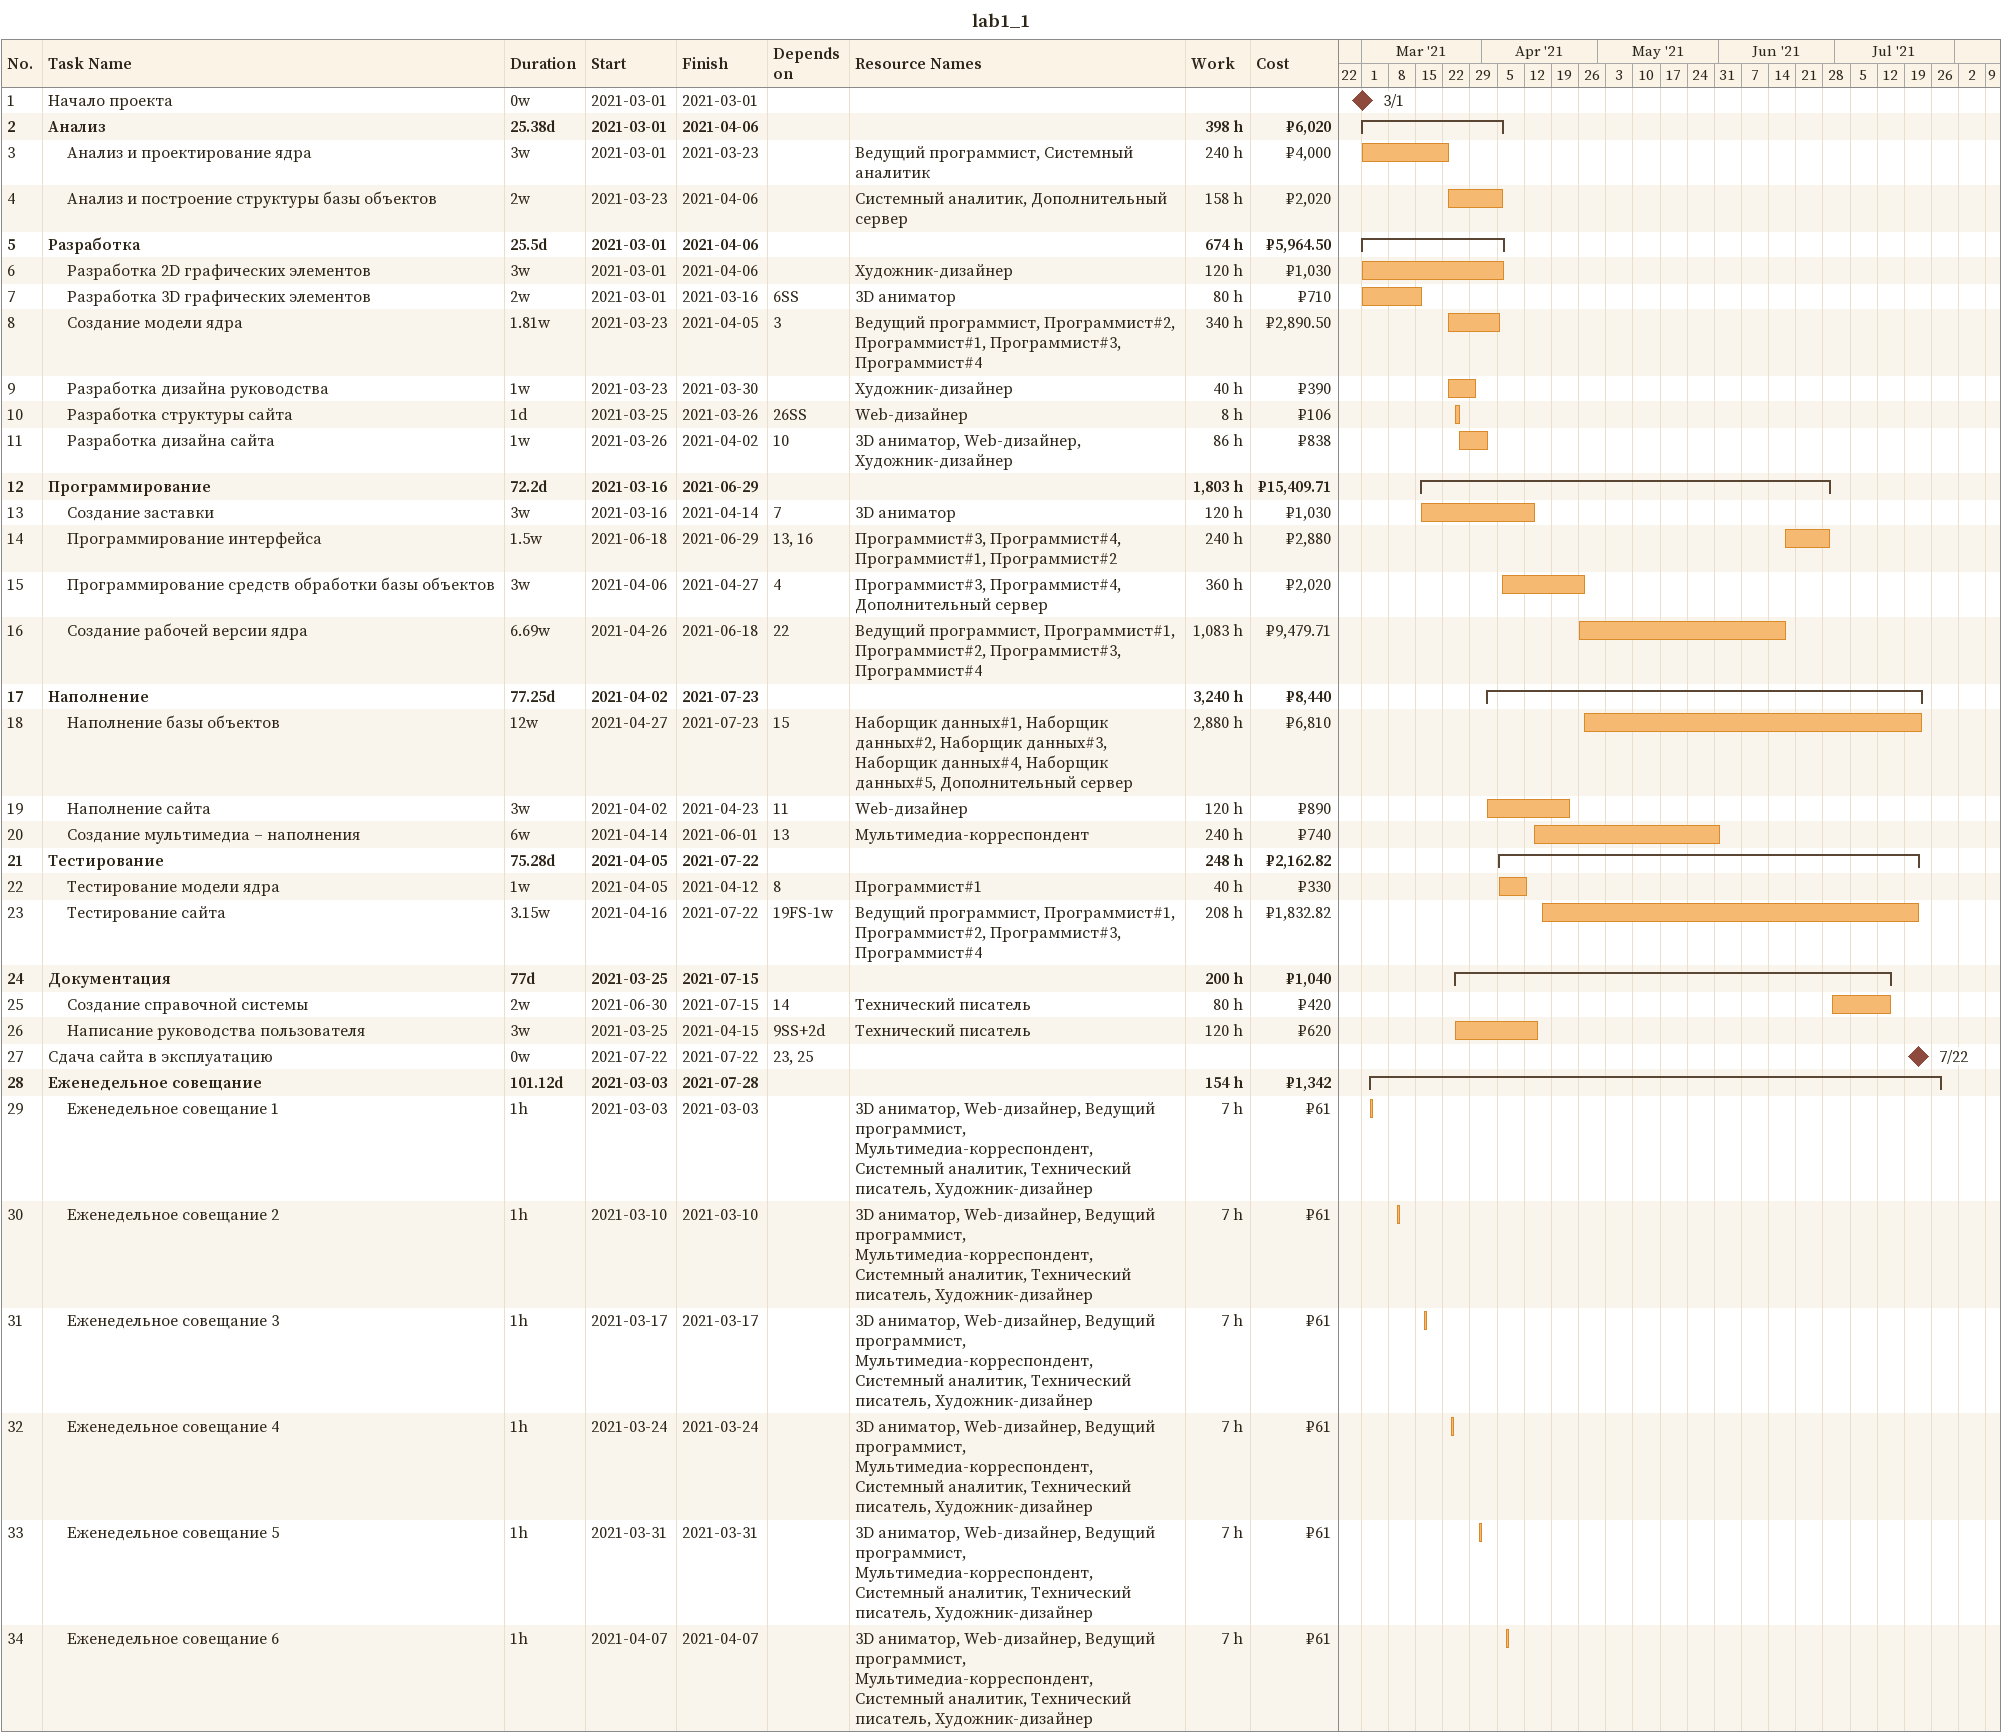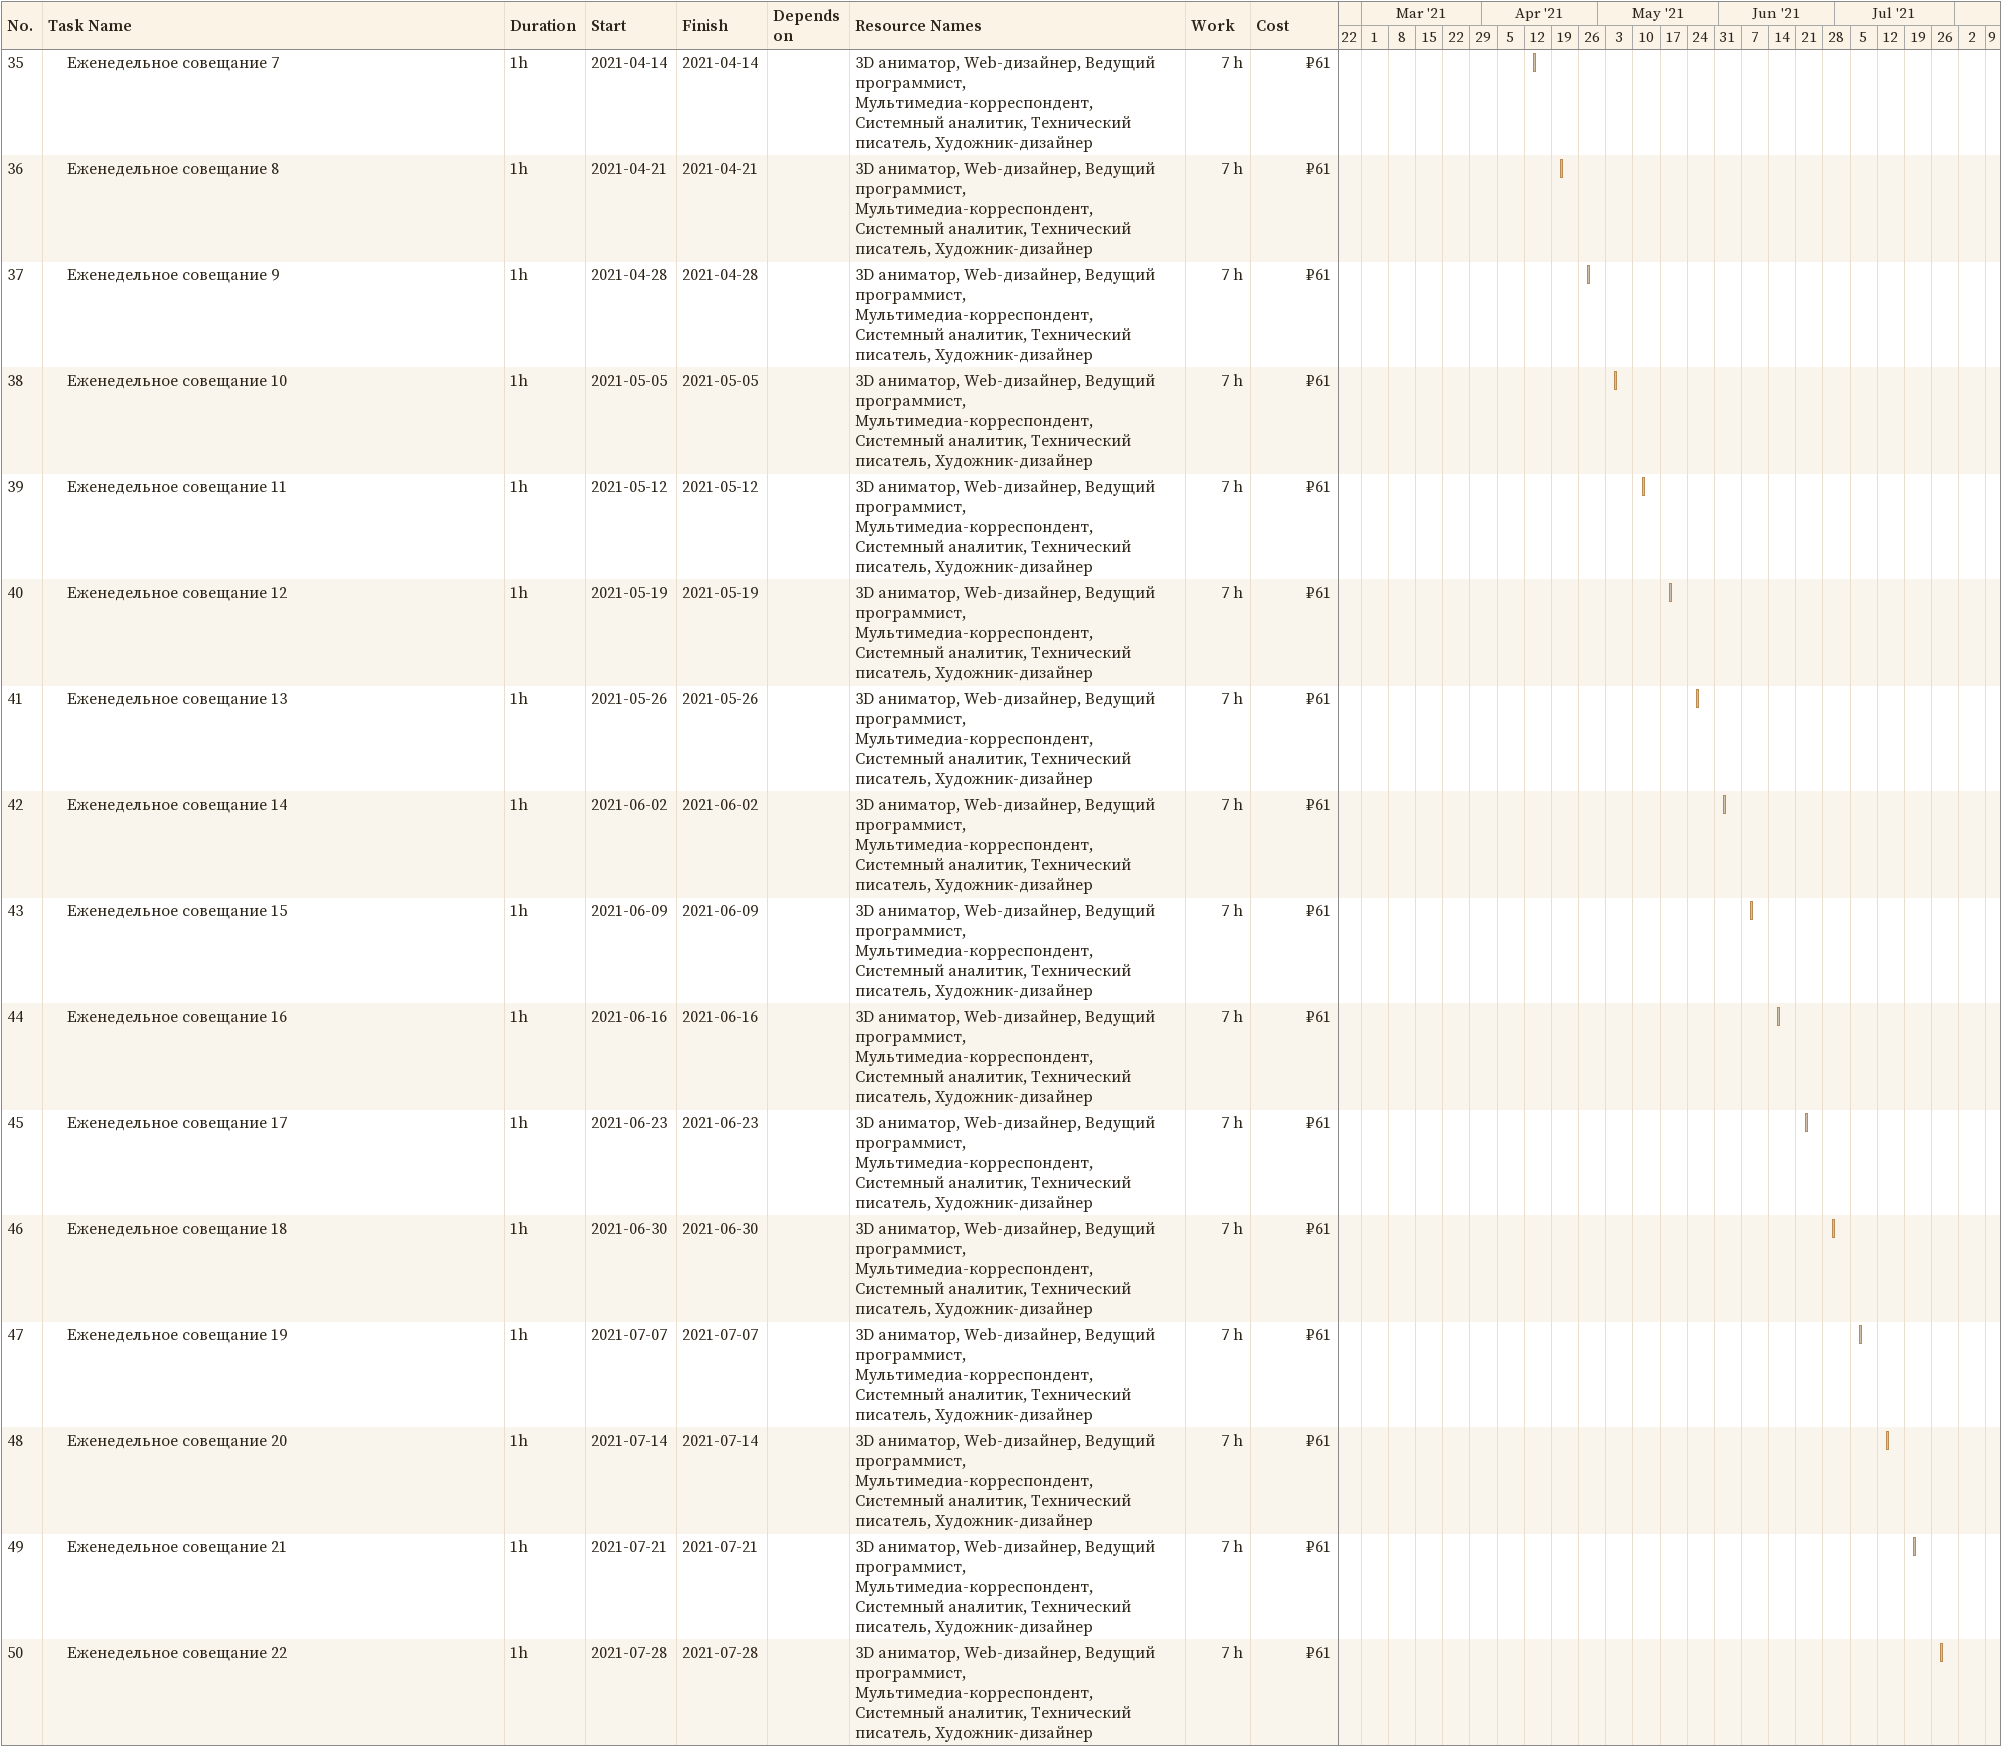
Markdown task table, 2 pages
lab1_1

| ID | Level | Task | Duration | Start | Finish | Predecessors | Resources | Work (h) | Cost (₽) |
|---|---|---|---|---|---|---|---|---|---|
| 1 | 1 | Начало проекта | 0w | 2021-03-01 | 2021-03-01 |  |  |  |  |
| 2 | 1 | **Анализ** | 25.38d | 2021-03-01 | 2021-04-06 |  |  | 398 | 6020 |
| 3 | 2 | Анализ и проектирование ядра | 3w | 2021-03-01 | 2021-03-23 |  | Ведущий программист, Системный аналитик | 240 | 4000 |
| 4 | 2 | Анализ и построение структуры базы объектов | 2w | 2021-03-23 | 2021-04-06 |  | Системный аналитик, Дополнительный сервер | 158 | 2020 |
| 5 | 1 | **Разработка** | 25.5d | 2021-03-01 | 2021-04-06 |  |  | 674 | 5964.50 |
| 6 | 2 | Разработка 2D графических элементов | 3w | 2021-03-01 | 2021-04-06 |  | Художник-дизайнер | 120 | 1030 |
| 7 | 2 | Разработка 3D графических элементов | 2w | 2021-03-01 | 2021-03-16 | 6SS | 3D аниматор | 80 | 710 |
| 8 | 2 | Создание модели ядра | 1.81w | 2021-03-23 | 2021-04-05 | 3 | Ведущий программист, Программист#2, Программист#1, Программист#3, Программист#4 | 340 | 2890.50 |
| 9 | 2 | Разработка дизайна руководства | 1w | 2021-03-23 | 2021-03-30 |  | Художник-дизайнер | 40 | 390 |
| 10 | 2 | Разработка структуры сайта | 1d | 2021-03-25 | 2021-03-26 | 26SS | Web-дизайнер | 8 | 106 |
| 11 | 2 | Разработка дизайна сайта | 1w | 2021-03-26 | 2021-04-02 | 10 | 3D аниматор, Web-дизайнер, Художник-дизайнер | 86 | 838 |
| 12 | 1 | **Программирование** | 72.2d | 2021-03-16 | 2021-06-29 |  |  | 1803 | 15409.71 |
| 13 | 2 | Создание заставки | 3w | 2021-03-16 | 2021-04-14 | 7 | 3D аниматор | 120 | 1030 |
| 14 | 2 | Программирование интерфейса | 1.5w | 2021-06-18 | 2021-06-29 | 13, 16 | Программист#3, Программист#4, Программист#1, Программист#2 | 240 | 2880 |
| 15 | 2 | Программирование средств обработки базы объектов | 3w | 2021-04-06 | 2021-04-27 | 4 | Программист#3, Программист#4, Дополнительный сервер | 360 | 2020 |
| 16 | 2 | Создание рабочей версии ядра | 6.69w | 2021-04-26 | 2021-06-18 | 22 | Ведущий программист, Программист#1, Программист#2, Программист#3, Программист#4 | 1083 | 9479.71 |
| 17 | 1 | **Наполнение** | 77.25d | 2021-04-02 | 2021-07-23 |  |  | 3240 | 8440 |
| 18 | 2 | Наполнение базы объектов | 12w | 2021-04-27 | 2021-07-23 | 15 | Наборщик данных#1, Наборщик данных#2, Наборщик данных#3, Наборщик данных#4, Наборщик данных#5, Дополнительный сервер | 2880 | 6810 |
| 19 | 2 | Наполнение сайта | 3w | 2021-04-02 | 2021-04-23 | 11 | Web-дизайнер | 120 | 890 |
| 20 | 2 | Создание мультимедиа – наполнения | 6w | 2021-04-14 | 2021-06-01 | 13 | Мультимедиа-корреспондент | 240 | 740 |
| 21 | 1 | **Тестирование** | 75.28d | 2021-04-05 | 2021-07-22 |  |  | 248 | 2162.82 |
| 22 | 2 | Тестирование модели ядра | 1w | 2021-04-05 | 2021-04-12 | 8 | Программист#1 | 40 | 330 |
| 23 | 2 | Тестирование сайта | 3.15w | 2021-04-16 | 2021-07-22 | 19FS-1w | Ведущий программист, Программист#1, Программист#2, Программист#3, Программист#4 | 208 | 1832.82 |
| 24 | 1 | **Документация** | 77d | 2021-03-25 | 2021-07-15 |  |  | 200 | 1040 |
| 25 | 2 | Создание справочной системы | 2w | 2021-06-30 | 2021-07-15 | 14 | Технический писатель | 80 | 420 |
| 26 | 2 | Написание руководства пользователя | 3w | 2021-03-25 | 2021-04-15 | 9SS+2d | Технический писатель | 120 | 620 |
| 27 | 1 | Сдача сайта в эксплуатацию | 0w | 2021-07-22 | 2021-07-22 | 23, 25 |  |  |  |
| 28 | 1 | **Еженедельное совещание** | 101.12d | 2021-03-03 | 2021-07-28 |  |  | 154 | 1342 |
| 29 | 2 | Еженедельное совещание 1 | 1h | 2021-03-03 | 2021-03-03 |  | 3D аниматор, Web-дизайнер, Ведущий программист, Мультимедиа-корреспондент, Системный аналитик, Технический писатель, Художник-дизайнер | 7 | 61 |
| 30 | 2 | Еженедельное совещание 2 | 1h | 2021-03-10 | 2021-03-10 |  | 3D аниматор, Web-дизайнер, Ведущий программист, Мультимедиа-корреспондент, Системный аналитик, Технический писатель, Художник-дизайнер | 7 | 61 |
| 31 | 2 | Еженедельное совещание 3 | 1h | 2021-03-17 | 2021-03-17 |  | 3D аниматор, Web-дизайнер, Ведущий программист, Мультимедиа-корреспондент, Системный аналитик, Технический писатель, Художник-дизайнер | 7 | 61 |
| 32 | 2 | Еженедельное совещание 4 | 1h | 2021-03-24 | 2021-03-24 |  | 3D аниматор, Web-дизайнер, Ведущий программист, Мультимедиа-корреспондент, Системный аналитик, Технический писатель, Художник-дизайнер | 7 | 61 |
| 33 | 2 | Еженедельное совещание 5 | 1h | 2021-03-31 | 2021-03-31 |  | 3D аниматор, Web-дизайнер, Ведущий программист, Мультимедиа-корреспондент, Системный аналитик, Технический писатель, Художник-дизайнер | 7 | 61 |
| 34 | 2 | Еженедельное совещание 6 | 1h | 2021-04-07 | 2021-04-07 |  | 3D аниматор, Web-дизайнер, Ведущий программист, Мультимедиа-корреспондент, Системный аналитик, Технический писатель, Художник-дизайнер | 7 | 61 |
| 35 | 2 | Еженедельное совещание 7 | 1h | 2021-04-14 | 2021-04-14 |  | 3D аниматор, Web-дизайнер, Ведущий программист, Мультимедиа-корреспондент, Системный аналитик, Технический писатель, Художник-дизайнер | 7 | 61 |
| 36 | 2 | Еженедельное совещание 8 | 1h | 2021-04-21 | 2021-04-21 |  | 3D аниматор, Web-дизайнер, Ведущий программист, Мультимедиа-корреспондент, Системный аналитик, Технический писатель, Художник-дизайнер | 7 | 61 |
| 37 | 2 | Еженедельное совещание 9 | 1h | 2021-04-28 | 2021-04-28 |  | 3D аниматор, Web-дизайнер, Ведущий программист, Мультимедиа-корреспондент, Системный аналитик, Технический писатель, Художник-дизайнер | 7 | 61 |
| 38 | 2 | Еженедельное совещание 10 | 1h | 2021-05-05 | 2021-05-05 |  | 3D аниматор, Web-дизайнер, Ведущий программист, Мультимедиа-корреспондент, Системный аналитик, Технический писатель, Художник-дизайнер | 7 | 61 |
| 39 | 2 | Еженедельное совещание 11 | 1h | 2021-05-12 | 2021-05-12 |  | 3D аниматор, Web-дизайнер, Ведущий программист, Мультимедиа-корреспондент, Системный аналитик, Технический писатель, Художник-дизайнер | 7 | 61 |
| 40 | 2 | Еженедельное совещание 12 | 1h | 2021-05-19 | 2021-05-19 |  | 3D аниматор, Web-дизайнер, Ведущий программист, Мультимедиа-корреспондент, Системный аналитик, Технический писатель, Художник-дизайнер | 7 | 61 |
| 41 | 2 | Еженедельное совещание 13 | 1h | 2021-05-26 | 2021-05-26 |  | 3D аниматор, Web-дизайнер, Ведущий программист, Мультимедиа-корреспондент, Системный аналитик, Технический писатель, Художник-дизайнер | 7 | 61 |
| 42 | 2 | Еженедельное совещание 14 | 1h | 2021-06-02 | 2021-06-02 |  | 3D аниматор, Web-дизайнер, Ведущий программист, Мультимедиа-корреспондент, Системный аналитик, Технический писатель, Художник-дизайнер | 7 | 61 |
| 43 | 2 | Еженедельное совещание 15 | 1h | 2021-06-09 | 2021-06-09 |  | 3D аниматор, Web-дизайнер, Ведущий программист, Мультимедиа-корреспондент, Системный аналитик, Технический писатель, Художник-дизайнер | 7 | 61 |
| 44 | 2 | Еженедельное совещание 16 | 1h | 2021-06-16 | 2021-06-16 |  | 3D аниматор, Web-дизайнер, Ведущий программист, Мультимедиа-корреспондент, Системный аналитик, Технический писатель, Художник-дизайнер | 7 | 61 |
| 45 | 2 | Еженедельное совещание 17 | 1h | 2021-06-23 | 2021-06-23 |  | 3D аниматор, Web-дизайнер, Ведущий программист, Мультимедиа-корреспондент, Системный аналитик, Технический писатель, Художник-дизайнер | 7 | 61 |
| 46 | 2 | Еженедельное совещание 18 | 1h | 2021-06-30 | 2021-06-30 |  | 3D аниматор, Web-дизайнер, Ведущий программист, Мультимедиа-корреспондент, Системный аналитик, Технический писатель, Художник-дизайнер | 7 | 61 |
| 47 | 2 | Еженедельное совещание 19 | 1h | 2021-07-07 | 2021-07-07 |  | 3D аниматор, Web-дизайнер, Ведущий программист, Мультимедиа-корреспондент, Системный аналитик, Технический писатель, Художник-дизайнер | 7 | 61 |
| 48 | 2 | Еженедельное совещание 20 | 1h | 2021-07-14 | 2021-07-14 |  | 3D аниматор, Web-дизайнер, Ведущий программист, Мультимедиа-корреспондент, Системный аналитик, Технический писатель, Художник-дизайнер | 7 | 61 |
| 49 | 2 | Еженедельное совещание 21 | 1h | 2021-07-21 | 2021-07-21 |  | 3D аниматор, Web-дизайнер, Ведущий программист, Мультимедиа-корреспондент, Системный аналитик, Технический писатель, Художник-дизайнер | 7 | 61 |
| 50 | 2 | Еженедельное совещание 22 | 1h | 2021-07-28 | 2021-07-28 |  | 3D аниматор, Web-дизайнер, Ведущий программист, Мультимедиа-корреспондент, Системный аналитик, Технический писатель, Художник-дизайнер | 7 | 61 |
